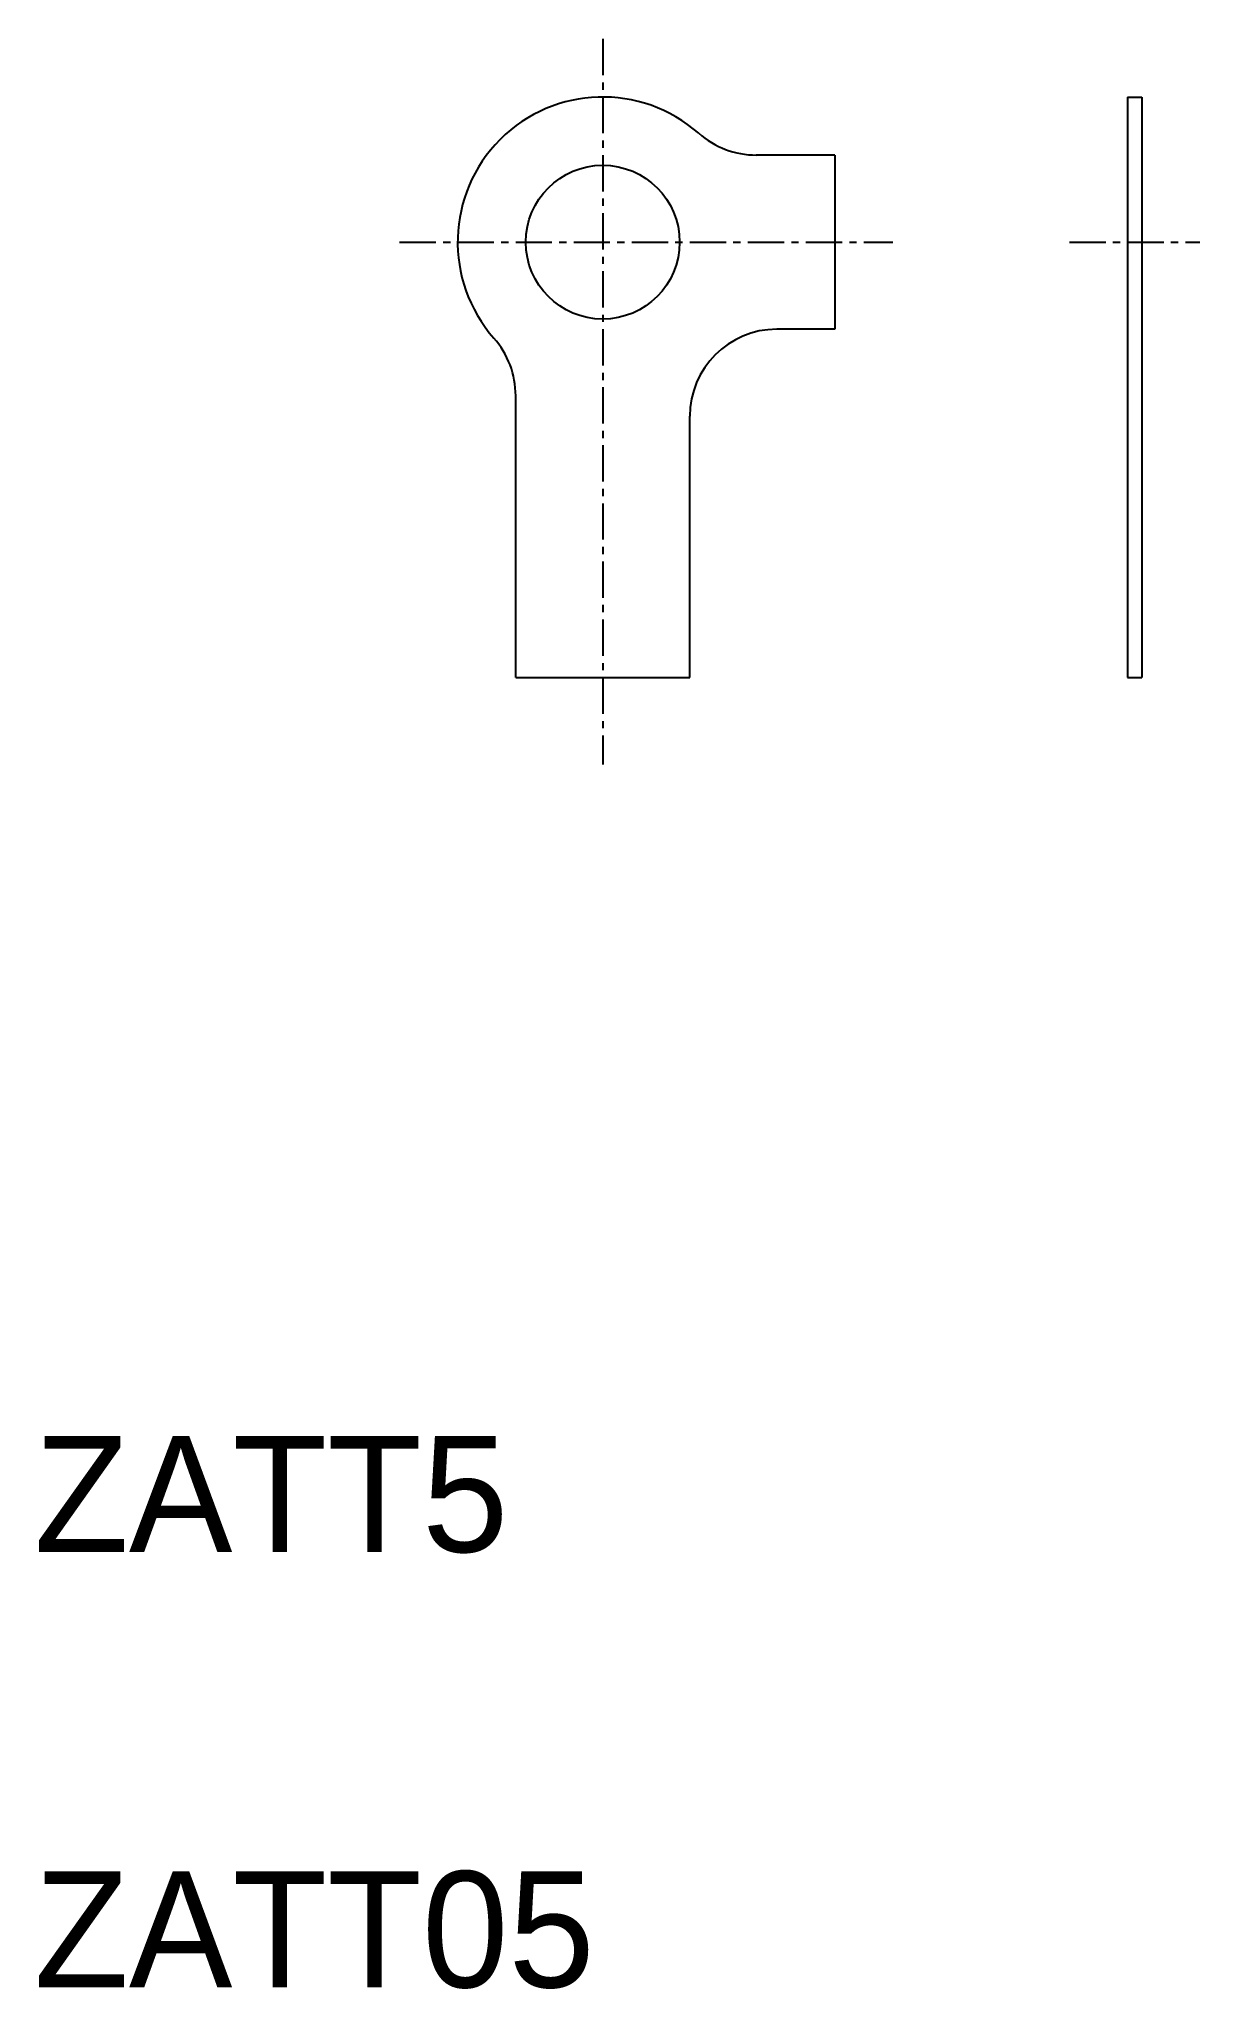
# Model space of a CAD drawing. Extents: x 112.4 to 152.4, y 27.7 to 94.9.
import ezdxf

# ---------------------------------------------------------------- set-up
doc = ezdxf.new("R2010")
doc.units = 0
doc.linetypes.add('CENTER', pattern=[2, 1.25, -0.25, 0.25, -0.25])
doc.layers.get('0').update_dxf_attribs({"linetype": 'CONTINUOUS'})
doc.layers.add('CENTER', color=1, linetype='CENTER')

msp = doc.modelspace()

# ---------------------------------------------------------------- linework, layer by layer
at = {"color": 7, "linetype": 'CONTINUOUS'}
for p, q in [((149.878, 92.91), (149.878, 72.91)), ((149.878, 92.91), (150.378, 92.91)), ((150.378, 92.91), (150.378, 72.91)), ((139.797, 90.91), (137.089, 90.91)), ((139.797, 90.91), (139.797, 84.91)), ((139.797, 84.91), (137.797, 84.91)), ((128.797, 72.91), (128.797, 82.618)), ((134.797, 72.91), (134.797, 81.91)), ((128.797, 72.91), (134.797, 72.91)), ((149.878, 72.91), (150.378, 72.91))]:
    msp.add_line(p, q, dxfattribs=at)
msp.add_circle((131.797, 87.91), 2.65, dxfattribs=at)
for centre, radius, start, end in [((131.797, 87.91), 5, 48.59038, 221.40962), ((137.089, 93.91), 3, 228.59038, 270), ((137.797, 81.91), 3, 90, 180), ((125.797, 82.618), 3, 0, 41.40962)]:
    msp.add_arc(centre, radius, start, end, dxfattribs=at)
at = {"layer": 'CENTER', "color": 1, "linetype": 'CENTER'}
for p, q in [((131.797, 94.91), (131.797, 69.91)), ((124.797, 87.91), (141.797, 87.91)), ((147.878, 87.91), (152.378, 87.91))]:
    msp.add_line(p, q, dxfattribs=at)

# ---------------------------------------------------------------- texts
at = {"color": 7, "linetype": 'CONTINUOUS'}
for s, p in [('ZATT5', (112.201, 42.781)), ('ZATT05', (112.201, 27.781))]:
    msp.add_text(s, height=4, dxfattribs=at).set_placement(p)

doc.saveas('drawing.dxf')
